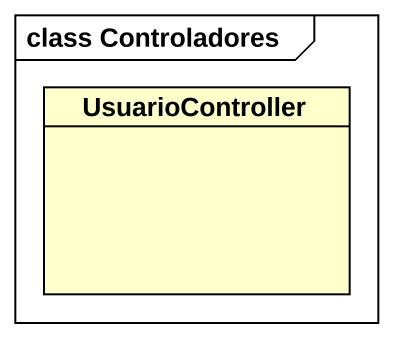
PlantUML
@startuml
mainframe class Controladores
hide circle
hide empty members
class UsuarioController
@enduml
